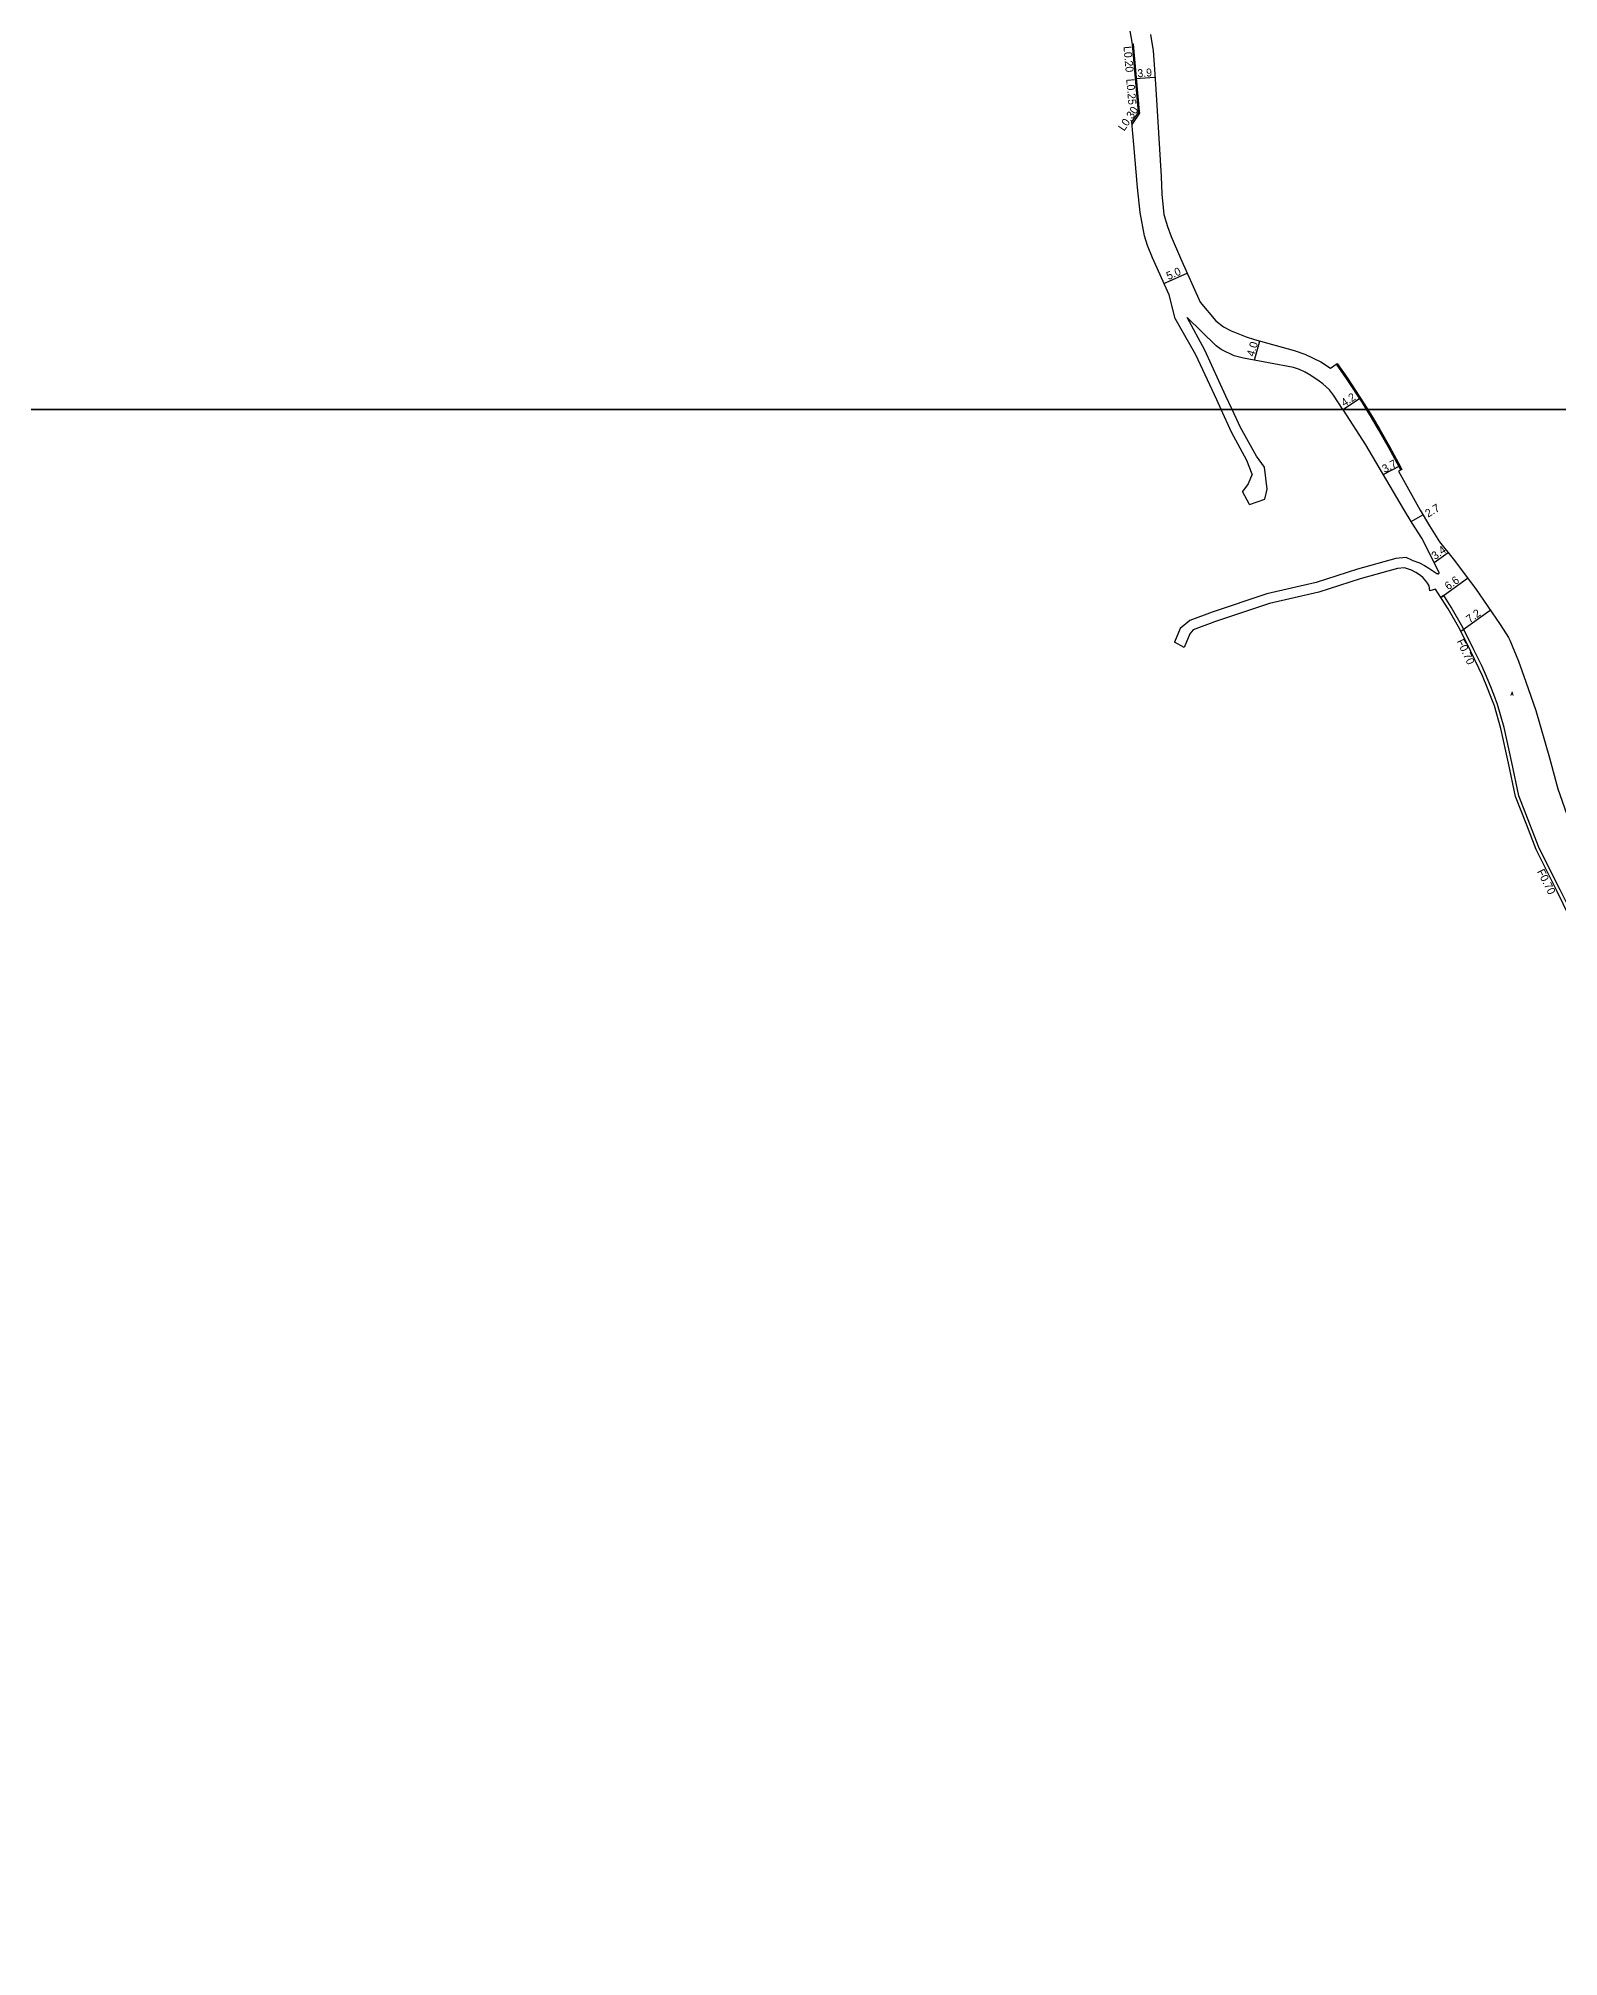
# Model space of a CAD drawing. Header units: metres. Extents: x -8000 to -4000, y -96000 to -93000.
# Drawn here: x -6838.4 to -6534.6, y -93909.4 to -93525.8 of the extents above; entities that cross this region are included whole.
import ezdxf

# ---------------------------------------------------------------- set-up
doc = ezdxf.new("R2010")
doc.units = ezdxf.units.M
doc.header["$LTSCALE"] = 2.5
for name, color, linetype in [('側溝・桝', 7, 'Continuous'), ('図郭', 7, 'Continuous'), ('幅員', 7, 'Continuous'), ('歩道・分離帯・安全施設', 7, 'Continuous'), ('舗装', 7, 'Continuous'), ('道路', 7, 'Continuous')]:
    doc.layers.add(name, color=color, linetype=linetype)
doc.styles.get("Standard").update_dxf_attribs({"font": ''})
doc.styles.add('YOKO_DECO', font='txt.shx', dxfattribs={"bigfont": 'extfont.shx'})
doc.styles.get('Standard').set_extended_font_data('@MS PGothic')

msp = doc.modelspace()

# ---------------------------------------------------------------- linework, layer by layer
at = {"layer": '側溝・桝'}
for points in [[(-6619.82, -93543.02), (-6618.3, -93540.78), (-6618.31, -93540.42), (-6619.53, -93526.98), (-6619.73, -93526.99)], [(-6546.76, -93659.02), (-6547.52, -93657), (-6548.12, -93655.46), (-6549.17, -93652.97), (-6549.87, -93651.41), (-6551.52, -93648.08), (-6553.69, -93643.62), (-6556.06, -93639.51), (-6557.39, -93637.44), (-6557.55, -93637.21), (-6558.12, -93637.58)], [(-6531.8, -93700.98), (-6534.24, -93696.06), (-6538.45, -93687.72), (-6540.29, -93682.9), (-6542.49, -93677.24), (-6543.93, -93670.57), (-6545.47, -93663.6), (-6546.76, -93659.02)]]:
    msp.add_lwpolyline(points, dxfattribs=at)
at = {"layer": '図郭'}
for points in [[(-7200, -93600), (-6400, -93600), (-6400, -93000), (-7200, -93000)], [(-7200, -94200), (-6400, -94200), (-6400, -93600), (-7200, -93600)]]:
    msp.add_lwpolyline(points, close=True, dxfattribs=at)
at = {"layer": '幅員'}
for points in [[(-6619.14, -93533.82), (-6615.25, -93533.58)], [(-6613.45, -93574.8), (-6608.84, -93572.74)], [(-6595.36, -93590.16), (-6594.28, -93586.29)], [(-6577.68, -93600), (-6574.17, -93597.7)], [(-6569.61, -93613), (-6566.32, -93611.26)], [(-6564.02, -93622.44), (-6561.71, -93621.07)], [(-6559.45, -93630.59), (-6556.66, -93628.58)], [(-6558.12, -93637.58), (-6552.77, -93633.73)], [(-6554.08, -93644.37), (-6548.24, -93640.13)]]:
    msp.add_lwpolyline(points, dxfattribs=at)
at = {"layer": '歩道・分離帯・安全施設'}
for points in [[(-6572.95, -93600), (-6573.71, -93598.78), (-6576.95, -93593.85), (-6578.97, -93590.96)], [(-6566.11, -93612.1), (-6566.83, -93610.73), (-6568.55, -93607.54), (-6570.47, -93604.13), (-6571.94, -93601.64), (-6572.95, -93600)]]:
    msp.add_lwpolyline(points, dxfattribs=at)
at = {"layer": '道路'}
for points in [[(-6612.44, -93577.07), (-6615.71, -93569.69), (-6616.73, -93567.2), (-6617.36, -93565.26), (-6618.18, -93560.64), (-6618.71, -93555.65), (-6619.48, -93547.06), (-6619.76, -93544.07), (-6619.85, -93542.53), (-6618.55, -93540.64), (-6619.73, -93526.99), (-6620.77, -93521.26)], [(-6616.12, -93525.05), (-6615.64, -93528.28), (-6615.35, -93532), (-6615.1, -93535.98), (-6614.02, -93553.45), (-6613.89, -93556.97), (-6613.5, -93561.04), (-6612.74, -93563.42), (-6612.04, -93565.4), (-6610.17, -93569.77), (-6606.24, -93578.55), (-6603.05, -93582.29), (-6601.57, -93583.51), (-6600.02, -93584.32), (-6597.01, -93585.5), (-6595.36, -93585.99), (-6587.41, -93588.21), (-6585.28, -93588.95), (-6582.11, -93590.52), (-6580.14, -93591.78), (-6578.8, -93590.84), (-6576.78, -93593.73), (-6573.53, -93598.67), (-6572.71, -93600)], [(-6611.18, -93581.83), (-6612.44, -93577.07)], [(-6602.03, -93600), (-6602.91, -93598.09), (-6607.1, -93589.06), (-6611.18, -93581.83)], [(-6599.83, -93600), (-6601.05, -93597.35), (-6605.31, -93588.16), (-6608.83, -93581.61)], [(-6577.68, -93600), (-6579.56, -93597.15), (-6580.35, -93596.08), (-6581.68, -93594.91), (-6582.44, -93594.33), (-6584.06, -93593.24), (-6585.23, -93592.57), (-6586.36, -93592.02), (-6587.58, -93591.63), (-6597.57, -93589.74), (-6599.42, -93589.29), (-6600.23, -93588.9), (-6601.1, -93588.49), (-6602.01, -93588), (-6603.04, -93587.32), (-6608.83, -93581.61)], [(-6595.84, -93612.92), (-6596.91, -93610.23), (-6599.94, -93604.54), (-6602.03, -93600)], [(-6593.38, -93611.55), (-6594.92, -93609.33), (-6598.16, -93603.62), (-6599.83, -93600)], [(-6565.56, -93619.85), (-6573.12, -93607.06), (-6577.59, -93600.13), (-6577.68, -93600)], [(-6572.71, -93600), (-6571.76, -93601.53), (-6570.3, -93604.02), (-6568.37, -93607.44), (-6566.65, -93610.63), (-6565.93, -93612), (-6566.56, -93612.36), (-6562.25, -93620.15)], [(-6595.84, -93612.92), (-6596.64, -93614.85), (-6597.78, -93616.39)], [(-6596.36, -93619.01), (-6593.28, -93617.94), (-6592.82, -93615.94), (-6593.38, -93611.55)], [(-6596.36, -93619.01), (-6597.78, -93616.39)], [(-6563.92, -93630.13), (-6562.39, -93630.69), (-6561.36, -93631.2), (-6560.47, -93631.74), (-6558.88, -93632.79), (-6558.78, -93632.84), (-6558.68, -93632.88), (-6558.6, -93632.87), (-6558.53, -93632.83), (-6558.48, -93632.78), (-6558.44, -93632.73), (-6558.42, -93632.67), (-6558.41, -93632.62), (-6561.93, -93625.75), (-6563.83, -93622.76), (-6565.56, -93619.85)], [(-6562.25, -93620.15), (-6560.4, -93623.28), (-6558.35, -93626.45), (-6555.64, -93629.86), (-6551.2, -93635.84), (-6546.25, -93643.02), (-6544.58, -93645.59)], [(-6563.92, -93630.13), (-6565.01, -93629.62), (-6567.12, -93629.84), (-6574.77, -93631.94), (-6583.05, -93634.6), (-6592.86, -93636.86), (-6603.82, -93640.54), (-6608.28, -93642.18)], [(-6565.36, -93631.67), (-6566.74, -93631.81), (-6574.2, -93633.85), (-6582.52, -93636.53), (-6592.32, -93638.78), (-6603.16, -93642.43), (-6607.58, -93644.06)], [(-6550.48, -93651.72), (-6552.13, -93648.39), (-6554.29, -93643.94), (-6556.65, -93639.86), (-6557.97, -93637.81), (-6559.19, -93635.96), (-6560.27, -93636.28), (-6560.46, -93635.3), (-6560.75, -93634.75), (-6561.17, -93634.18), (-6561.65, -93633.68), (-6562.2, -93633.23), (-6563.07, -93632.6), (-6563.99, -93632.11), (-6565.36, -93631.67)], [(-6608.28, -93642.18), (-6610.18, -93643.79), (-6611.32, -93646.52)], [(-6607.58, -93644.06), (-6608.3, -93644.87), (-6609.44, -93647.61)], [(-6544.58, -93645.59), (-6544.3, -93646.16), (-6542.56, -93650.37), (-6541.1, -93654.47), (-6539.1, -93660.17), (-6536.38, -93669.66), (-6534.7, -93675.85), (-6531.11, -93686.14), (-6527.18, -93694.06), (-6526.38, -93695.54), (-6525.55, -93697.08)], [(-6609.44, -93647.61), (-6611.32, -93646.52)], [(-6547.4, -93659.26), (-6548.16, -93657.24), (-6548.75, -93655.72), (-6549.8, -93653.25), (-6550.48, -93651.72)], [(-6527.42, -93707.26), (-6527.78, -93707.48), (-6531.1, -93702.33), (-6531.8, -93700.98), (-6532.43, -93701.3), (-6534.85, -93696.37), (-6539.07, -93687.99), (-6540.93, -93683.15), (-6543.15, -93677.43), (-6544.6, -93670.72), (-6546.13, -93663.77), (-6547.4, -93659.26)]]:
    msp.add_lwpolyline(points, dxfattribs=at)

# ---------------------------------------------------------------- texts
at = {"layer": '側溝・桝'}
for s, rotation, p in [('L0.20', 275, (-6621.55, -93527.43)), ('L0.25', 275, (-6621, -93533.95)), ('L0.30', 56, (-6621.41, -93544.47)), ('F0.70', 295, (-6554.98, -93646.36)), ('F0.70', 296.7297, (-6538.92, -93692.4))]:
    msp.add_text(s, height=1.6, rotation=rotation, dxfattribs=at).set_placement(p)
at = {"layer": '幅員'}
for s, rotation, p in [('3.9', 4, (-6618.7, -93533.6)), ('5.0', 24, (-6612.54, -93574.15)), ('4.0', 74, (-6595.43, -93589.54)), ('4.2', 33, (-6577.4, -93599.51)), ('3.7', 28, (-6569.32, -93612.74)), ('2.7', 30.6773, (-6560.65, -93621.65)), ('3.4', 35.6661, (-6559.26, -93630.14)), ('6.6', 35.6661, (-6556.62, -93636.19)), ('7.2', 35.9265, (-6552.33, -93642.79))]:
    msp.add_text(s, height=1.6, rotation=rotation, dxfattribs=at).set_placement(p)
at = {"layer": '舗装', "style": 'YOKO_DECO'}
msp.add_text('A', height=0.75, dxfattribs=at).set_placement((-6544.16, -93657.22, 211.04))

doc.saveas('drawing.dxf')
